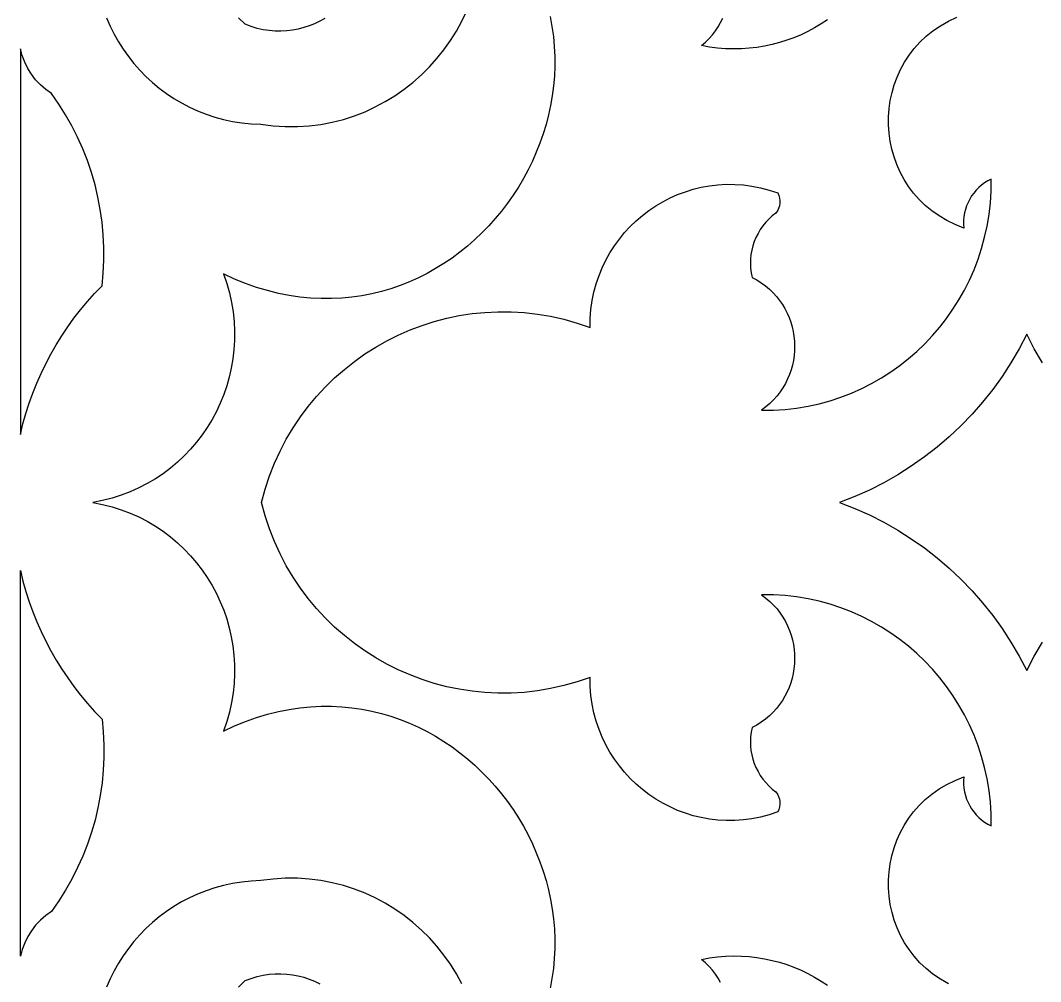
# Model space of a CAD drawing. Extents: x -350 to 350, y -250 to 250.
# Drawn here: x 210 to 250.55, y -90.7 to -52.47 of the extents above; entities that cross this region are included whole.
import ezdxf

# ---------------------------------------------------------------- set-up
doc = ezdxf.new("R2010")
doc.units = 0
doc.layers.add('BITMAP_LAYER', color=18, linetype='CONTINUOUS')

msp = doc.modelspace()

# ---------------------------------------------------------------- linework, layer by layer
at = {"layer": 'BITMAP_LAYER'}
for points in [[(213.425, -52.368), (213.567, -52.695), (213.726, -53.012), (213.9, -53.32), (214.09, -53.618), (214.294, -53.905), (214.513, -54.182), (214.746, -54.446), (214.992, -54.699), (215.25, -54.938), (215.522, -55.164), (215.805, -55.376), (216.099, -55.573), (216.404, -55.754), (216.72, -55.92), (217.045, -56.069), (217.38, -56.202), (217.723, -56.316), (218.075, -56.412), (218.435, -56.49), (218.802, -56.547), (219.176, -56.585), (219.557, -56.602), (220.047, -56.665), (220.531, -56.695), (221.01, -56.695), (221.481, -56.665), (221.944, -56.607), (222.398, -56.52), (222.842, -56.407), (223.276, -56.268), (223.698, -56.103), (224.107, -55.914), (224.504, -55.702), (224.886, -55.467), (225.253, -55.211), (225.605, -54.935), (225.94, -54.638), (226.257, -54.323), (226.555, -53.99), (226.835, -53.64), (227.094, -53.274), (227.332, -52.893), (227.548, -52.498), (227.741, -52.089)], [(213.425, -52.368), (213.567, -52.695), (213.726, -53.012), (213.9, -53.32), (214.09, -53.618), (214.294, -53.905), (214.513, -54.182), (214.746, -54.446), (214.992, -54.699), (215.25, -54.938), (215.522, -55.164), (215.805, -55.376), (216.099, -55.573), (216.404, -55.754), (216.72, -55.92), (217.045, -56.069), (217.38, -56.202), (217.723, -56.316), (218.075, -56.412), (218.435, -56.49), (218.802, -56.547), (219.176, -56.585), (219.557, -56.602), (220.047, -56.665), (220.531, -56.695), (221.01, -56.695), (221.481, -56.665), (221.944, -56.607), (222.398, -56.52), (222.842, -56.407), (223.276, -56.268), (223.698, -56.103), (224.107, -55.914), (224.504, -55.702), (224.886, -55.467), (225.253, -55.211), (225.605, -54.935), (225.94, -54.638), (226.257, -54.323), (226.555, -53.99), (226.835, -53.64), (227.094, -53.274), (227.332, -52.893), (227.548, -52.498), (227.741, -52.089)], [(231.056, -52.319), (231.129, -52.714), (231.185, -53.109), (231.221, -53.504), (231.24, -53.9), (231.241, -54.294), (231.224, -54.686), (231.191, -55.077), (231.141, -55.465), (231.074, -55.85), (230.991, -56.232), (230.893, -56.61), (230.779, -56.983), (230.651, -57.351), (230.507, -57.714), (230.35, -58.07), (230.178, -58.42), (229.993, -58.763), (229.795, -59.099), (229.584, -59.426), (229.36, -59.744), (229.124, -60.054), (228.876, -60.354), (228.616, -60.643), (228.346, -60.922), (228.064, -61.19), (227.772, -61.446), (227.47, -61.69), (227.158, -61.921), (226.837, -62.139), (226.506, -62.343), (226.167, -62.533), (225.819, -62.709), (225.463, -62.869), (225.1, -63.013), (224.729, -63.141), (224.351, -63.252), (223.966, -63.346), (223.575, -63.422), (223.178, -63.479), (222.775, -63.518), (222.367, -63.537), (221.954, -63.537), (221.536, -63.516), (221.114, -63.474), (220.688, -63.411), (220.259, -63.326), (219.826, -63.218), (219.39, -63.088), (218.952, -62.934), (218.511, -62.756), (218.069, -62.554), (218.2, -62.93), (218.307, -63.308), (218.392, -63.687), (218.454, -64.066), (218.495, -64.444), (218.514, -64.821), (218.512, -65.196), (218.489, -65.567), (218.446, -65.935), (218.384, -66.299), (218.302, -66.657), (218.201, -67.01), (218.082, -67.355), (217.944, -67.693), (217.789, -68.023), (217.617, -68.344), (217.428, -68.655), (217.223, -68.956), (217.002, -69.246), (216.766, -69.523), (216.514, -69.788), (216.248, -70.039), (215.967, -70.276), (215.673, -70.498), (215.366, -70.704), (215.046, -70.894), (214.713, -71.066), (214.368, -71.221), (214.012, -71.356), (213.645, -71.472), (213.267, -71.568), (212.878, -71.643), (213.267, -71.717), (213.645, -71.813), (214.012, -71.929), (214.368, -72.065), (214.713, -72.219), (215.046, -72.391), (215.366, -72.581), (215.673, -72.787), (215.967, -73.009), (216.248, -73.246), (216.514, -73.497), (216.766, -73.762), (217.002, -74.04), (217.223, -74.329), (217.428, -74.63), (217.617, -74.941), (217.789, -75.262), (217.944, -75.592), (218.082, -75.93), (218.201, -76.276), (218.302, -76.628), (218.384, -76.986), (218.446, -77.35), (218.489, -77.718), (218.512, -78.09), (218.514, -78.464), (218.495, -78.841), (218.454, -79.219), (218.392, -79.598), (218.307, -79.977), (218.2, -80.355), (218.069, -80.732), (218.511, -80.529), (218.952, -80.351), (219.39, -80.198), (219.826, -80.067), (220.259, -79.959), (220.688, -79.874), (221.114, -79.811), (221.536, -79.769), (221.954, -79.749), (222.367, -79.748), (222.775, -79.767), (223.178, -79.806), (223.575, -79.864), (223.966, -79.94), (224.351, -80.033), (224.729, -80.145), (225.1, -80.272), (225.463, -80.417), (225.819, -80.577), (226.167, -80.752), (226.506, -80.942), (226.837, -81.146), (227.158, -81.364), (227.47, -81.595), (227.772, -81.839), (228.064, -82.095), (228.346, -82.363), (228.616, -82.642), (228.876, -82.932), (229.124, -83.232), (229.36, -83.541), (229.584, -83.86), (229.795, -84.187), (229.993, -84.522), (230.178, -84.865), (230.35, -85.215), (230.507, -85.571), (230.651, -85.934), (230.779, -86.302), (230.893, -86.675), (230.991, -87.053), (231.074, -87.435), (231.141, -87.82), (231.191, -88.208), (231.224, -88.599), (231.241, -88.992), (231.24, -89.386), (231.221, -89.781), (231.185, -90.176), (231.129, -90.572), (231.056, -90.967)], [(231.056, -52.319), (231.129, -52.714), (231.185, -53.109), (231.221, -53.504), (231.24, -53.9), (231.241, -54.294), (231.224, -54.686), (231.191, -55.077), (231.141, -55.465), (231.074, -55.85), (230.991, -56.232), (230.893, -56.61), (230.779, -56.983), (230.651, -57.351), (230.507, -57.714), (230.35, -58.07), (230.178, -58.42), (229.993, -58.763), (229.795, -59.099), (229.584, -59.426), (229.36, -59.744), (229.124, -60.054), (228.876, -60.354), (228.616, -60.643), (228.346, -60.922), (228.064, -61.19), (227.772, -61.446), (227.47, -61.69), (227.158, -61.921), (226.837, -62.139), (226.506, -62.343), (226.167, -62.533), (225.819, -62.709), (225.463, -62.869), (225.1, -63.013), (224.729, -63.141), (224.351, -63.252), (223.966, -63.346), (223.575, -63.422), (223.178, -63.479), (222.775, -63.518), (222.367, -63.537), (221.954, -63.537), (221.536, -63.516), (221.114, -63.474), (220.688, -63.411), (220.259, -63.326), (219.826, -63.218), (219.39, -63.088), (218.952, -62.934), (218.511, -62.756), (218.069, -62.554), (218.2, -62.93), (218.307, -63.308), (218.392, -63.687), (218.454, -64.066), (218.495, -64.444), (218.514, -64.821), (218.512, -65.196), (218.489, -65.567), (218.446, -65.935), (218.384, -66.299), (218.302, -66.657), (218.201, -67.01), (218.082, -67.355), (217.944, -67.693), (217.789, -68.023), (217.617, -68.344), (217.428, -68.655), (217.223, -68.956), (217.002, -69.246), (216.766, -69.523), (216.514, -69.788), (216.248, -70.039), (215.967, -70.276), (215.673, -70.498), (215.366, -70.704), (215.046, -70.894), (214.713, -71.066), (214.368, -71.221), (214.012, -71.356), (213.645, -71.472), (213.267, -71.568), (212.878, -71.643), (213.267, -71.717), (213.645, -71.813), (214.012, -71.929), (214.368, -72.065), (214.713, -72.219), (215.046, -72.391), (215.366, -72.581), (215.673, -72.787), (215.967, -73.009), (216.248, -73.246), (216.514, -73.497), (216.766, -73.762), (217.002, -74.04), (217.223, -74.329), (217.428, -74.63), (217.617, -74.941), (217.789, -75.262), (217.944, -75.592), (218.082, -75.93), (218.201, -76.276), (218.302, -76.628), (218.384, -76.986), (218.446, -77.35), (218.489, -77.718), (218.512, -78.09), (218.514, -78.464), (218.495, -78.841), (218.454, -79.219), (218.392, -79.598), (218.307, -79.977), (218.2, -80.355), (218.069, -80.732), (218.511, -80.529), (218.952, -80.351), (219.39, -80.198), (219.826, -80.067), (220.259, -79.959), (220.688, -79.874), (221.114, -79.811), (221.536, -79.769), (221.954, -79.749), (222.367, -79.748), (222.775, -79.767), (223.178, -79.806), (223.575, -79.864), (223.966, -79.94), (224.351, -80.033), (224.729, -80.145), (225.1, -80.272), (225.463, -80.417), (225.819, -80.577), (226.167, -80.752), (226.506, -80.942), (226.837, -81.146), (227.158, -81.364), (227.47, -81.595), (227.772, -81.839), (228.064, -82.095), (228.346, -82.363), (228.616, -82.642), (228.876, -82.932), (229.124, -83.232), (229.36, -83.541), (229.584, -83.86), (229.795, -84.187), (229.993, -84.522), (230.178, -84.865), (230.35, -85.215), (230.507, -85.571), (230.651, -85.934), (230.779, -86.302), (230.893, -86.675), (230.991, -87.053), (231.074, -87.435), (231.141, -87.82), (231.191, -88.208), (231.224, -88.599), (231.241, -88.992), (231.24, -89.386), (231.221, -89.781), (231.185, -90.176), (231.129, -90.572), (231.056, -90.967)], [(222.096, -52.392), (221.899, -52.503), (221.694, -52.601), (221.484, -52.686), (221.268, -52.758), (221.046, -52.815), (220.821, -52.859), (220.591, -52.887), (220.359, -52.9), (220.124, -52.896), (219.886, -52.877), (219.648, -52.841), (219.408, -52.787), (219.168, -52.716), (218.929, -52.626), (218.664, -52.363)], [(222.096, -52.392), (221.899, -52.503), (221.694, -52.601), (221.484, -52.686), (221.268, -52.758), (221.046, -52.815), (220.821, -52.859), (220.591, -52.887), (220.359, -52.9), (220.124, -52.896), (219.886, -52.877), (219.648, -52.841), (219.408, -52.787), (219.168, -52.716), (218.929, -52.626), (218.664, -52.363)], [(246.886, -90.786), (246.569, -90.604), (246.274, -90.402), (246.002, -90.182), (245.753, -89.945), (245.527, -89.693), (245.323, -89.427), (245.143, -89.15), (244.984, -88.861), (244.849, -88.563), (244.736, -88.257), (244.646, -87.944), (244.578, -87.626), (244.533, -87.305), (244.51, -86.982), (244.509, -86.657), (244.531, -86.334), (244.575, -86.013), (244.641, -85.695), (244.729, -85.383), (244.84, -85.077), (244.972, -84.779), (245.126, -84.49), (245.303, -84.213), (245.501, -83.947), (245.722, -83.696), (245.964, -83.459), (246.227, -83.239), (246.513, -83.038), (246.82, -82.856), (247.149, -82.695), (247.5, -82.556), (247.489, -82.709), (247.491, -82.86), (247.504, -83.01), (247.529, -83.157), (247.565, -83.3), (247.611, -83.44), (247.668, -83.576), (247.734, -83.706), (247.811, -83.832), (247.896, -83.951), (247.991, -84.063), (248.095, -84.168), (248.206, -84.265), (248.326, -84.354), (248.454, -84.434), (248.589, -84.504), (248.584, -84.027), (248.554, -83.557), (248.502, -83.093), (248.426, -82.637), (248.328, -82.188), (248.208, -81.749), (248.068, -81.318), (247.906, -80.897), (247.725, -80.487), (247.525, -80.088), (247.306, -79.7), (247.069, -79.325), (246.815, -78.962), (246.543, -78.613), (246.255, -78.278), (245.952, -77.957), (245.634, -77.652), (245.301, -77.363), (244.954, -77.09), (244.594, -76.834), (244.221, -76.596), (243.836, -76.376), (243.44, -76.174), (243.033, -75.993), (242.616, -75.831), (242.189, -75.69), (241.752, -75.571), (241.308, -75.473), (240.855, -75.398), (240.396, -75.346), (239.929, -75.317), (239.457, -75.313), (239.63, -75.442), (239.79, -75.58), (239.939, -75.726), (240.075, -75.879), (240.199, -76.039), (240.31, -76.205), (240.41, -76.377), (240.497, -76.553), (240.572, -76.734), (240.636, -76.918), (240.687, -77.105), (240.727, -77.294), (240.754, -77.485), (240.77, -77.678), (240.774, -77.87), (240.766, -78.063), (240.747, -78.254), (240.715, -78.444), (240.673, -78.632), (240.618, -78.817), (240.553, -78.999), (240.475, -79.177), (240.387, -79.35), (240.287, -79.518), (240.175, -79.68), (240.052, -79.835), (239.919, -79.984), (239.773, -80.124), (239.617, -80.256), (239.45, -80.379), (239.271, -80.493), (239.082, -80.596), (239.046, -80.777), (239.024, -80.96), (239.016, -81.141), (239.021, -81.322), (239.04, -81.501), (239.071, -81.678), (239.115, -81.851), (239.171, -82.02), (239.239, -82.185), (239.319, -82.345), (239.41, -82.498), (239.513, -82.645), (239.627, -82.785), (239.752, -82.916), (239.887, -83.039), (240.032, -83.153), (240.091, -83.242), (240.137, -83.338), (240.168, -83.438), (240.185, -83.541), (240.189, -83.645), (240.177, -83.75), (240.152, -83.852), (240.111, -83.952), (239.768, -84.066), (239.424, -84.157), (239.08, -84.225), (238.737, -84.27), (238.396, -84.293), (238.058, -84.295), (237.723, -84.276), (237.392, -84.237), (237.066, -84.178), (236.746, -84.099), (236.432, -84.002), (236.125, -83.887), (235.826, -83.754), (235.536, -83.604), (235.255, -83.437), (234.984, -83.254), (234.724, -83.056), (234.476, -82.843), (234.24, -82.616), (234.017, -82.375), (233.808, -82.12), (233.614, -81.853), (233.435, -81.574), (233.273, -81.282), (233.127, -80.98), (232.999, -80.667), (232.89, -80.344), (232.8, -80.012), (232.73, -79.67), (232.68, -79.321), (232.652, -78.963), (232.646, -78.598), (232.125, -78.778), (231.602, -78.927), (231.077, -79.046), (230.551, -79.135), (230.027, -79.195), (229.504, -79.226), (228.983, -79.229), (228.466, -79.205), (227.953, -79.153), (227.446, -79.074), (226.944, -78.97), (226.451, -78.839), (225.965, -78.684), (225.489, -78.504), (225.022, -78.3), (224.567, -78.072), (224.124, -77.822), (223.694, -77.548), (223.278, -77.253), (222.877, -76.936), (222.492, -76.598), (222.124, -76.24), (221.773, -75.862), (221.442, -75.464), (221.13, -75.047), (220.839, -74.612), (220.569, -74.159), (220.322, -73.688), (220.099, -73.201), (219.901, -72.697), (219.727, -72.178), (219.581, -71.643), (219.727, -71.108), (219.901, -70.588), (220.099, -70.084), (220.322, -69.597), (220.569, -69.126), (220.839, -68.673), (221.13, -68.238), (221.442, -67.821), (221.773, -67.424), (222.124, -67.045), (222.492, -66.687), (222.877, -66.349), (223.278, -66.032), (223.694, -65.737), (224.124, -65.464), (224.567, -65.213), (225.022, -64.985), (225.489, -64.781), (225.965, -64.601), (226.451, -64.446), (226.944, -64.316), (227.446, -64.211), (227.953, -64.132), (228.466, -64.081), (228.983, -64.056), (229.504, -64.059), (230.027, -64.09), (230.551, -64.15), (231.077, -64.239), (231.602, -64.358), (232.125, -64.508), (232.646, -64.688), (232.652, -64.322), (232.68, -63.965), (232.73, -63.615), (232.8, -63.274), (232.89, -62.941), (232.999, -62.618), (233.127, -62.305), (233.273, -62.003), (233.435, -61.712), (233.614, -61.432), (233.808, -61.165), (234.017, -60.911), (234.24, -60.669), (234.476, -60.442), (234.724, -60.229), (234.984, -60.031), (235.255, -59.848), (235.536, -59.682), (235.826, -59.532), (236.125, -59.399), (236.432, -59.283), (236.746, -59.186), (237.066, -59.108), (237.392, -59.049), (237.723, -59.009), (238.058, -58.99), (238.396, -58.992), (238.737, -59.015), (239.08, -59.061), (239.424, -59.128), (239.768, -59.219), (240.111, -59.334), (240.152, -59.433), (240.177, -59.536), (240.189, -59.64), (240.185, -59.745), (240.168, -59.848), (240.137, -59.948), (240.091, -60.043), (240.032, -60.133), (239.887, -60.246), (239.752, -60.369), (239.627, -60.5), (239.513, -60.64), (239.41, -60.787), (239.319, -60.941), (239.239, -61.1), (239.171, -61.265), (239.115, -61.434), (239.071, -61.608), (239.04, -61.784), (239.021, -61.963), (239.016, -62.144), (239.024, -62.326), (239.046, -62.508), (239.082, -62.69), (239.271, -62.793), (239.45, -62.906), (239.617, -63.029), (239.773, -63.161), (239.919, -63.302), (240.052, -63.45), (240.175, -63.605), (240.287, -63.767), (240.387, -63.935), (240.475, -64.108), (240.553, -64.286), (240.618, -64.468), (240.673, -64.653), (240.715, -64.841), (240.747, -65.031), (240.766, -65.223), (240.774, -65.415), (240.77, -65.608), (240.754, -65.8), (240.727, -65.991), (240.687, -66.18), (240.636, -66.368), (240.572, -66.552), (240.497, -66.732), (240.41, -66.909), (240.31, -67.08), (240.199, -67.246), (240.075, -67.406), (239.939, -67.559), (239.79, -67.705), (239.63, -67.843), (239.457, -67.972), (239.929, -67.968), (240.396, -67.94), (240.855, -67.887), (241.308, -67.812), (241.752, -67.715), (242.189, -67.595), (242.616, -67.454), (243.033, -67.293), (243.44, -67.111), (243.836, -66.91), (244.221, -66.69), (244.594, -66.452), (244.954, -66.196), (245.301, -65.923), (245.634, -65.633), (245.952, -65.328), (246.255, -65.008), (246.543, -64.672), (246.815, -64.323), (247.069, -63.961), (247.306, -63.585), (247.525, -63.198), (247.725, -62.798), (247.906, -62.388), (248.068, -61.967), (248.208, -61.537), (248.328, -61.097), (248.426, -60.649), (248.502, -60.192), (248.554, -59.729), (248.584, -59.258), (248.589, -58.781), (248.454, -58.852), (248.326, -58.931), (248.206, -59.02), (248.095, -59.117), (247.991, -59.222), (247.896, -59.335), (247.811, -59.454), (247.734, -59.579), (247.668, -59.71), (247.611, -59.845), (247.565, -59.985), (247.529, -60.129), (247.504, -60.276), (247.491, -60.425), (247.489, -60.576), (247.5, -60.729), (247.149, -60.591), (246.82, -60.43), (246.513, -60.247), (246.227, -60.046), (245.964, -59.826), (245.722, -59.59), (245.501, -59.338), (245.303, -59.073), (245.126, -58.795), (244.972, -58.506), (244.84, -58.208), (244.729, -57.903), (244.641, -57.59), (244.575, -57.272), (244.531, -56.951), (244.509, -56.628), (244.51, -56.304), (244.533, -55.98), (244.578, -55.659), (244.646, -55.341), (244.736, -55.029), (244.849, -54.723), (244.984, -54.425), (245.143, -54.136), (245.323, -53.858), (245.527, -53.592), (245.753, -53.34), (246.002, -53.104), (246.274, -52.884), (246.569, -52.682), (246.886, -52.499), (247.227, -52.338)], [(246.886, -90.786), (246.569, -90.604), (246.274, -90.402), (246.002, -90.182), (245.753, -89.945), (245.527, -89.693), (245.323, -89.427), (245.143, -89.15), (244.984, -88.861), (244.849, -88.563), (244.736, -88.257), (244.646, -87.944), (244.578, -87.626), (244.533, -87.305), (244.51, -86.982), (244.509, -86.657), (244.531, -86.334), (244.575, -86.013), (244.641, -85.695), (244.729, -85.383), (244.84, -85.077), (244.972, -84.779), (245.126, -84.49), (245.303, -84.213), (245.501, -83.947), (245.722, -83.696), (245.964, -83.459), (246.227, -83.239), (246.513, -83.038), (246.82, -82.856), (247.149, -82.695), (247.5, -82.556), (247.489, -82.709), (247.491, -82.86), (247.504, -83.01), (247.529, -83.157), (247.565, -83.3), (247.611, -83.44), (247.668, -83.576), (247.734, -83.706), (247.811, -83.832), (247.896, -83.951), (247.991, -84.063), (248.095, -84.168), (248.206, -84.265), (248.326, -84.354), (248.454, -84.434), (248.589, -84.504), (248.584, -84.027), (248.554, -83.557), (248.502, -83.093), (248.426, -82.637), (248.328, -82.188), (248.208, -81.749), (248.068, -81.318), (247.906, -80.897), (247.725, -80.487), (247.525, -80.088), (247.306, -79.7), (247.069, -79.325), (246.815, -78.962), (246.543, -78.613), (246.255, -78.278), (245.952, -77.957), (245.634, -77.652), (245.301, -77.363), (244.954, -77.09), (244.594, -76.834), (244.221, -76.596), (243.836, -76.376), (243.44, -76.174), (243.033, -75.993), (242.616, -75.831), (242.189, -75.69), (241.752, -75.571), (241.308, -75.473), (240.855, -75.398), (240.396, -75.346), (239.929, -75.317), (239.457, -75.313), (239.63, -75.442), (239.79, -75.58), (239.939, -75.726), (240.075, -75.879), (240.199, -76.039), (240.31, -76.205), (240.41, -76.377), (240.497, -76.553), (240.572, -76.734), (240.636, -76.918), (240.687, -77.105), (240.727, -77.294), (240.754, -77.485), (240.77, -77.678), (240.774, -77.87), (240.766, -78.063), (240.747, -78.254), (240.715, -78.444), (240.673, -78.632), (240.618, -78.817), (240.553, -78.999), (240.475, -79.177), (240.387, -79.35), (240.287, -79.518), (240.175, -79.68), (240.052, -79.835), (239.919, -79.984), (239.773, -80.124), (239.617, -80.256), (239.45, -80.379), (239.271, -80.493), (239.082, -80.596), (239.046, -80.777), (239.024, -80.96), (239.016, -81.141), (239.021, -81.322), (239.04, -81.501), (239.071, -81.678), (239.115, -81.851), (239.171, -82.02), (239.239, -82.185), (239.319, -82.345), (239.41, -82.498), (239.513, -82.645), (239.627, -82.785), (239.752, -82.916), (239.887, -83.039), (240.032, -83.153), (240.091, -83.242), (240.137, -83.338), (240.168, -83.438), (240.185, -83.541), (240.189, -83.645), (240.177, -83.75), (240.152, -83.852), (240.111, -83.952), (239.768, -84.066), (239.424, -84.157), (239.08, -84.225), (238.737, -84.27), (238.396, -84.293), (238.058, -84.295), (237.723, -84.276), (237.392, -84.237), (237.066, -84.178), (236.746, -84.099), (236.432, -84.002), (236.125, -83.887), (235.826, -83.754), (235.536, -83.604), (235.255, -83.437), (234.984, -83.254), (234.724, -83.056), (234.476, -82.843), (234.24, -82.616), (234.017, -82.375), (233.808, -82.12), (233.614, -81.853), (233.435, -81.574), (233.273, -81.282), (233.127, -80.98), (232.999, -80.667), (232.89, -80.344), (232.8, -80.012), (232.73, -79.67), (232.68, -79.321), (232.652, -78.963), (232.646, -78.598), (232.125, -78.778), (231.602, -78.927), (231.077, -79.046), (230.551, -79.135), (230.027, -79.195), (229.504, -79.226), (228.983, -79.229), (228.466, -79.205), (227.953, -79.153), (227.446, -79.074), (226.944, -78.97), (226.451, -78.839), (225.965, -78.684), (225.489, -78.504), (225.022, -78.3), (224.567, -78.072), (224.124, -77.822), (223.694, -77.548), (223.278, -77.253), (222.877, -76.936), (222.492, -76.598), (222.124, -76.24), (221.773, -75.862), (221.442, -75.464), (221.13, -75.047), (220.839, -74.612), (220.569, -74.159), (220.322, -73.688), (220.099, -73.201), (219.901, -72.697), (219.727, -72.178), (219.581, -71.643), (219.727, -71.108), (219.901, -70.588), (220.099, -70.084), (220.322, -69.597), (220.569, -69.126), (220.839, -68.673), (221.13, -68.238), (221.442, -67.821), (221.773, -67.424), (222.124, -67.045), (222.492, -66.687), (222.877, -66.349), (223.278, -66.032), (223.694, -65.737), (224.124, -65.464), (224.567, -65.213), (225.022, -64.985), (225.489, -64.781), (225.965, -64.601), (226.451, -64.446), (226.944, -64.316), (227.446, -64.211), (227.953, -64.132), (228.466, -64.081), (228.983, -64.056), (229.504, -64.059), (230.027, -64.09), (230.551, -64.15), (231.077, -64.239), (231.602, -64.358), (232.125, -64.508), (232.646, -64.688), (232.652, -64.322), (232.68, -63.965), (232.73, -63.615), (232.8, -63.274), (232.89, -62.941), (232.999, -62.618), (233.127, -62.305), (233.273, -62.003), (233.435, -61.712), (233.614, -61.432), (233.808, -61.165), (234.017, -60.911), (234.24, -60.669), (234.476, -60.442), (234.724, -60.229), (234.984, -60.031), (235.255, -59.848), (235.536, -59.682), (235.826, -59.532), (236.125, -59.399), (236.432, -59.283), (236.746, -59.186), (237.066, -59.108), (237.392, -59.049), (237.723, -59.009), (238.058, -58.99), (238.396, -58.992), (238.737, -59.015), (239.08, -59.061), (239.424, -59.128), (239.768, -59.219), (240.111, -59.334), (240.152, -59.433), (240.177, -59.536), (240.189, -59.64), (240.185, -59.745), (240.168, -59.848), (240.137, -59.948), (240.091, -60.043), (240.032, -60.133), (239.887, -60.246), (239.752, -60.369), (239.627, -60.5), (239.513, -60.64), (239.41, -60.787), (239.319, -60.941), (239.239, -61.1), (239.171, -61.265), (239.115, -61.434), (239.071, -61.608), (239.04, -61.784), (239.021, -61.963), (239.016, -62.144), (239.024, -62.326), (239.046, -62.508), (239.082, -62.69), (239.271, -62.793), (239.45, -62.906), (239.617, -63.029), (239.773, -63.161), (239.919, -63.302), (240.052, -63.45), (240.175, -63.605), (240.287, -63.767), (240.387, -63.935), (240.475, -64.108), (240.553, -64.286), (240.618, -64.468), (240.673, -64.653), (240.715, -64.841), (240.747, -65.031), (240.766, -65.223), (240.774, -65.415), (240.77, -65.608), (240.754, -65.8), (240.727, -65.991), (240.687, -66.18), (240.636, -66.368), (240.572, -66.552), (240.497, -66.732), (240.41, -66.909), (240.31, -67.08), (240.199, -67.246), (240.075, -67.406), (239.939, -67.559), (239.79, -67.705), (239.63, -67.843), (239.457, -67.972), (239.929, -67.968), (240.396, -67.94), (240.855, -67.887), (241.308, -67.812), (241.752, -67.715), (242.189, -67.595), (242.616, -67.454), (243.033, -67.293), (243.44, -67.111), (243.836, -66.91), (244.221, -66.69), (244.594, -66.452), (244.954, -66.196), (245.301, -65.923), (245.634, -65.633), (245.952, -65.328), (246.255, -65.008), (246.543, -64.672), (246.815, -64.323), (247.069, -63.961), (247.306, -63.585), (247.525, -63.198), (247.725, -62.798), (247.906, -62.388), (248.068, -61.967), (248.208, -61.537), (248.328, -61.097), (248.426, -60.649), (248.502, -60.192), (248.554, -59.729), (248.584, -59.258), (248.589, -58.781), (248.454, -58.852), (248.326, -58.931), (248.206, -59.02), (248.095, -59.117), (247.991, -59.222), (247.896, -59.335), (247.811, -59.454), (247.734, -59.579), (247.668, -59.71), (247.611, -59.845), (247.565, -59.985), (247.529, -60.129), (247.504, -60.276), (247.491, -60.425), (247.489, -60.576), (247.5, -60.729), (247.149, -60.591), (246.82, -60.43), (246.513, -60.247), (246.227, -60.046), (245.964, -59.826), (245.722, -59.59), (245.501, -59.338), (245.303, -59.073), (245.126, -58.795), (244.972, -58.506), (244.84, -58.208), (244.729, -57.903), (244.641, -57.59), (244.575, -57.272), (244.531, -56.951), (244.509, -56.628), (244.51, -56.304), (244.533, -55.98), (244.578, -55.659), (244.646, -55.341), (244.736, -55.029), (244.849, -54.723), (244.984, -54.425), (245.143, -54.136), (245.323, -53.858), (245.527, -53.592), (245.753, -53.34), (246.002, -53.104), (246.274, -52.884), (246.569, -52.682), (246.886, -52.499), (247.227, -52.338)], [(242.082, -52.443), (241.829, -52.61), (241.569, -52.766), (241.302, -52.909), (241.028, -53.04), (240.748, -53.158), (240.463, -53.263), (240.172, -53.354), (239.877, -53.432), (239.577, -53.496), (239.274, -53.546), (238.967, -53.581), (238.657, -53.601), (238.344, -53.607), (238.03, -53.597), (237.714, -53.571), (237.397, -53.529), (237.079, -53.472), (237.231, -53.334), (237.373, -53.189), (237.504, -53.038), (237.624, -52.881), (237.734, -52.72), (237.833, -52.553), (237.922, -52.382)], [(242.082, -52.443), (241.829, -52.61), (241.569, -52.766), (241.302, -52.909), (241.028, -53.04), (240.748, -53.158), (240.463, -53.263), (240.172, -53.354), (239.877, -53.432), (239.577, -53.496), (239.274, -53.546), (238.967, -53.581), (238.657, -53.601), (238.344, -53.607), (238.03, -53.597), (237.714, -53.571), (237.397, -53.529), (237.079, -53.472), (237.231, -53.334), (237.373, -53.189), (237.504, -53.038), (237.624, -52.881), (237.734, -52.72), (237.833, -52.553), (237.922, -52.382)], [(250.626, -66.09), (250.3, -65.531), (250, -64.954), (249.7, -65.531), (249.374, -66.09), (249.022, -66.63), (248.647, -67.151), (248.248, -67.653), (247.827, -68.133), (247.384, -68.592), (246.921, -69.03), (246.437, -69.444), (245.934, -69.834), (245.413, -70.201), (244.874, -70.542), (244.319, -70.858), (243.747, -71.147), (243.161, -71.409), (242.561, -71.643), (243.161, -71.877), (243.747, -72.138), (244.319, -72.428), (244.874, -72.743), (245.413, -73.084), (245.934, -73.451), (246.437, -73.842), (246.921, -74.256), (247.384, -74.693), (247.827, -75.152), (248.248, -75.633), (248.647, -76.134), (249.022, -76.655), (249.374, -77.196), (249.7, -77.754), (250, -78.331), (250.3, -77.754), (250.626, -77.196)], [(227.548, -90.788), (227.332, -90.392), (227.094, -90.011), (226.835, -89.645), (226.555, -89.295), (226.257, -88.962), (225.94, -88.647), (225.605, -88.351), (225.253, -88.074), (224.886, -87.818), (224.504, -87.583), (224.107, -87.371), (223.698, -87.182), (223.276, -87.018), (222.842, -86.878), (222.398, -86.765), (221.944, -86.678), (221.481, -86.62), (221.01, -86.59), (220.531, -86.59), (220.047, -86.621), (219.557, -86.683), (219.176, -86.7), (218.802, -86.738), (218.435, -86.796), (218.075, -86.873), (217.723, -86.969), (217.38, -87.084), (217.045, -87.216), (216.72, -87.365), (216.404, -87.531), (216.099, -87.713), (215.805, -87.91), (215.522, -88.121), (215.25, -88.347), (214.992, -88.587), (214.746, -88.839), (214.513, -89.103), (214.294, -89.38), (214.09, -89.667), (213.9, -89.965), (213.726, -90.273), (213.567, -90.591), (213.425, -90.917)], [(227.548, -90.788), (227.332, -90.392), (227.094, -90.011), (226.835, -89.645), (226.555, -89.295), (226.257, -88.962), (225.94, -88.647), (225.605, -88.351), (225.253, -88.074), (224.886, -87.818), (224.504, -87.583), (224.107, -87.371), (223.698, -87.182), (223.276, -87.018), (222.842, -86.878), (222.398, -86.765), (221.944, -86.678), (221.481, -86.62), (221.01, -86.59), (220.531, -86.59), (220.047, -86.621), (219.557, -86.683), (219.176, -86.7), (218.802, -86.738), (218.435, -86.796), (218.075, -86.873), (217.723, -86.969), (217.38, -87.084), (217.045, -87.216), (216.72, -87.365), (216.404, -87.531), (216.099, -87.713), (215.805, -87.91), (215.522, -88.121), (215.25, -88.347), (214.992, -88.587), (214.746, -88.839), (214.513, -89.103), (214.294, -89.38), (214.09, -89.667), (213.9, -89.965), (213.726, -90.273), (213.567, -90.591), (213.425, -90.917)], [(237.833, -90.732), (237.734, -90.566), (237.624, -90.404), (237.504, -90.247), (237.373, -90.096), (237.231, -89.952), (237.079, -89.814), (237.397, -89.756), (237.714, -89.714), (238.03, -89.689), (238.344, -89.679), (238.657, -89.684), (238.967, -89.704), (239.274, -89.74), (239.577, -89.789), (239.877, -89.853), (240.172, -89.931), (240.463, -90.023), (240.748, -90.127), (241.028, -90.245), (241.302, -90.376), (241.569, -90.52), (241.829, -90.675), (242.082, -90.843)], [(237.833, -90.732), (237.734, -90.566), (237.624, -90.404), (237.504, -90.247), (237.373, -90.096), (237.231, -89.952), (237.079, -89.814), (237.397, -89.756), (237.714, -89.714), (238.03, -89.689), (238.344, -89.679), (238.657, -89.684), (238.967, -89.704), (239.274, -89.74), (239.577, -89.789), (239.877, -89.853), (240.172, -89.931), (240.463, -90.023), (240.748, -90.127), (241.028, -90.245), (241.302, -90.376), (241.569, -90.52), (241.829, -90.675), (242.082, -90.843)], [(218.664, -90.922), (218.929, -90.659), (219.168, -90.57), (219.408, -90.498), (219.648, -90.445), (219.886, -90.408), (220.124, -90.389), (220.359, -90.386), (220.591, -90.399), (220.821, -90.427), (221.046, -90.47), (221.268, -90.527), (221.484, -90.599), (221.694, -90.684), (221.899, -90.782)], [(218.664, -90.922), (218.929, -90.659), (219.168, -90.57), (219.408, -90.498), (219.648, -90.445), (219.886, -90.408), (220.124, -90.389), (220.359, -90.386), (220.591, -90.399), (220.821, -90.427), (221.046, -90.47), (221.268, -90.527), (221.484, -90.599), (221.694, -90.684), (221.899, -90.782)]]:
    msp.add_lwpolyline(points, dxfattribs=at)
for points in [[(210.001, -68.934), (210.103, -68.517), (210.219, -68.104), (210.35, -67.696), (210.494, -67.294), (210.652, -66.897), (210.824, -66.507), (211.009, -66.124), (211.208, -65.747), (211.419, -65.378), (211.644, -65.016), (211.881, -64.662), (212.13, -64.317), (212.392, -63.98), (212.665, -63.653), (212.951, -63.335), (213.248, -63.026), (213.296, -62.517), (213.319, -62.008), (213.319, -61.501), (213.295, -60.995), (213.248, -60.492), (213.177, -59.993), (213.083, -59.498), (212.966, -59.009), (212.827, -58.525), (212.666, -58.048), (212.482, -57.579), (212.276, -57.119), (212.048, -56.668), (211.799, -56.227), (211.528, -55.797), (211.237, -55.379), (211.007, -55.216), (210.797, -55.033), (210.607, -54.831), (210.439, -54.612), (210.293, -54.377), (210.171, -54.129), (210.073, -53.868), (210.001, -53.598)], [(210.001, -74.351), (210.103, -74.769), (210.219, -75.182), (210.35, -75.589), (210.494, -75.992), (210.652, -76.388), (210.824, -76.778), (211.009, -77.162), (211.208, -77.538), (211.419, -77.908), (211.644, -78.269), (211.881, -78.623), (212.13, -78.968), (212.392, -79.305), (212.665, -79.632), (212.951, -79.951), (213.248, -80.259), (213.296, -80.768), (213.319, -81.277), (213.319, -81.785), (213.295, -82.29), (213.248, -82.793), (213.177, -83.292), (213.083, -83.787), (212.966, -84.277), (212.827, -84.76), (212.666, -85.237), (212.482, -85.706), (212.276, -86.166), (212.048, -86.618), (211.799, -87.059), (211.528, -87.489), (211.237, -87.907), (211.007, -88.069), (210.797, -88.252), (210.607, -88.454), (210.439, -88.674), (210.293, -88.908), (210.171, -89.157), (210.073, -89.417), (210.001, -89.687)]]:
    msp.add_lwpolyline(points, close=True, dxfattribs=at)

doc.saveas('drawing.dxf')
